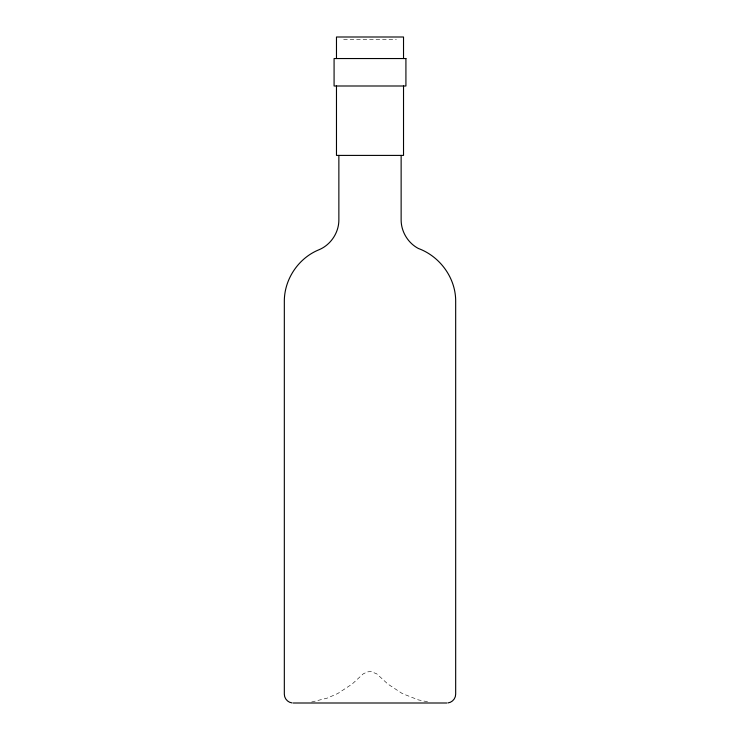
<?xml version="1.0" encoding="UTF-8"?>
<svg xmlns="http://www.w3.org/2000/svg" width="740" height="740" viewBox="0 0 740 740"><rect width="100%" height="100%" fill="white"/><g stroke="black" fill="none" stroke-linecap="round" stroke-linejoin="round"><path stroke-width="0.56" stroke-dasharray="3.7 2.78" d="M311.614 702.02L327.2 698.125L337.736 693.537L352.111 684.074L363.248 673.863L367.336 671.929L370.897 671.513L376.753 673.863L387.889 684.074L402.264 693.537L418.276 699.874L429.524 702.214M343.647 39.396L396.353 39.396"/><path stroke-width="1.11" d="M447.95 702.926C452.242 702.454 455.748 698.486 455.674 694.166L455.674 301.633C455.979 278.268 440.115 256.447 418.322 248.455C408.008 242.998 401.182 231.713 401.136 220.03L401.136 155.409M293.207 703L446.793 703M292.05 702.926C287.758 702.454 284.252 698.486 284.327 694.166L284.327 301.633C284.123 279.479 298.312 258.177 318.82 249.824C330.632 245.005 338.855 232.795 338.865 220.03L338.865 155.409M403.522 58.543L403.522 37L336.478 37L336.478 58.543M403.522 85.997L403.522 155.409L336.478 155.409L336.478 85.997M405.918 58.543L334.082 58.543L334.082 85.997L405.918 85.997L405.918 58.543"/></g></svg>
